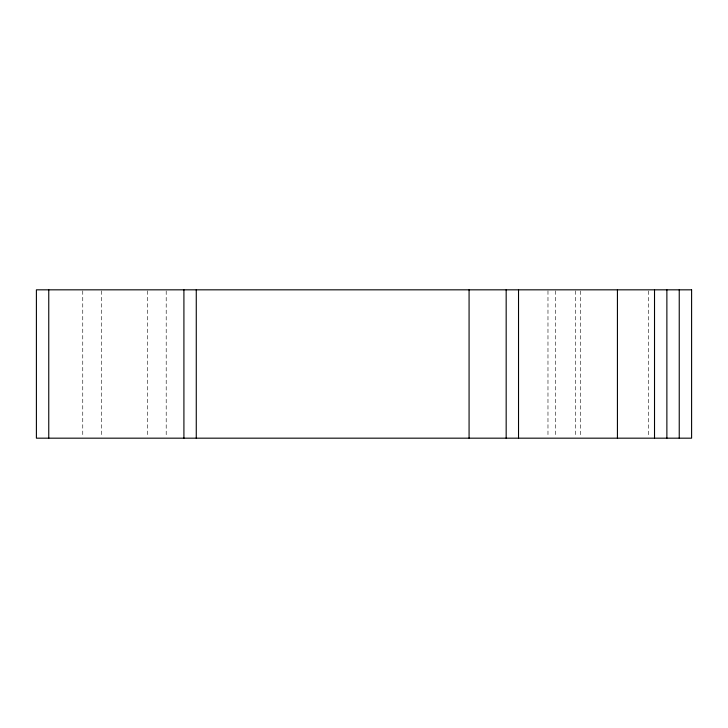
<?xml version="1.0" encoding="UTF-8"?>
<svg xmlns="http://www.w3.org/2000/svg" width="728" height="728" viewBox="0 0 728 728"><rect width="100%" height="100%" fill="white"/><g stroke="black" fill="none" stroke-linecap="round" stroke-linejoin="round"><path stroke-width="0.55" stroke-dasharray="3.64 2.73" d="M648.33 290.954L648.33 437.046M580.343 290.954L580.343 437.046M575.62 290.854L575.62 437.146M555.619 290.854L555.619 437.146M547.975 290.854L547.975 437.146M166.202 290.954L166.202 437.046M147.657 290.854L147.657 437.146M101.301 290.854L101.301 437.146M82.755 290.854L82.755 437.146"/><path stroke-width="1.09" d="M679.242 289.826L679.242 438.174M666.875 289.826L666.875 438.174M654.518 289.826L654.518 438.174M617.426 289.826L617.426 438.174M518.527 289.826L518.527 438.174M506.169 289.826L506.169 438.174M469.078 289.826L469.078 438.174M196.269 289.826L196.269 438.174M183.911 289.826L183.911 438.174M48.758 289.826L48.758 438.174M691.6 289.826L36.4 289.826L36.4 438.174L691.6 438.174L691.6 289.826"/></g></svg>
